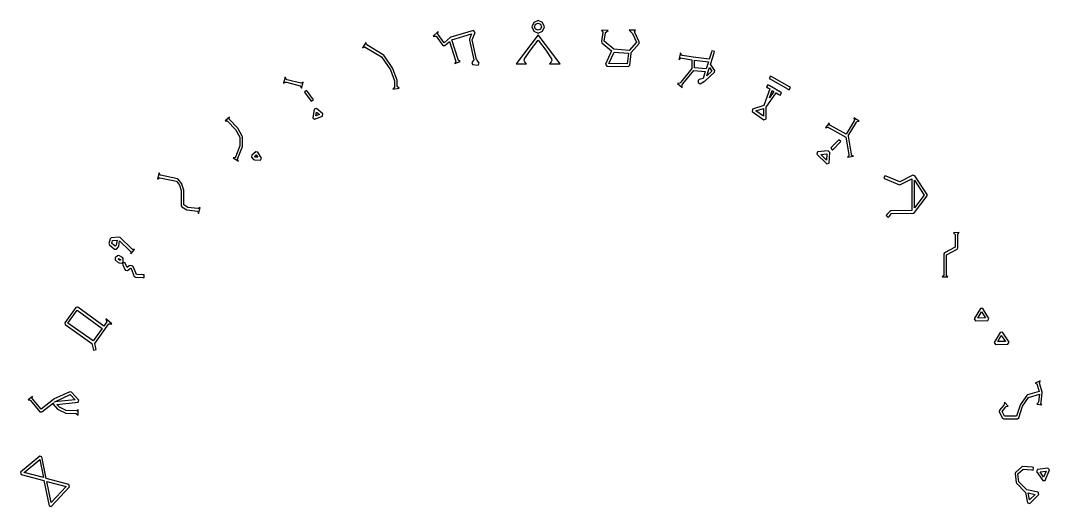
# Model space of a CAD drawing. Extents: x 7 to 124, y 6 to 124.
# Drawn here: x 6.8 to 122.5, y 68.9 to 123.6 of the extents above; entities that cross this region are included whole.
import ezdxf

# ---------------------------------------------------------------- set-up
doc = ezdxf.new("R2010")
doc.units = 0

msp = doc.modelspace()

# ---------------------------------------------------------------- linework, layer by layer
at = {"layer": 'Layer 1'}
for p, q in [((64.506183, 123.360196), (64.301412, 122.866044)), ((64.301412, 122.866044), (64.506183, 122.372151)), ((65.000076, 123.565225), (64.506183, 123.360196)), ((64.604752, 122.866044), (64.720658, 123.145462)), ((64.720658, 122.586626), (64.604752, 122.866044)), ((64.720658, 123.145462), (65.000076, 123.261369)), ((65.494228, 123.360196), (65.000076, 123.565225)), ((65.000076, 123.565225), (65.000076, 123.565225)), ((65.000076, 123.261369), (65.279495, 123.145562)), ((65.000076, 123.261369), (65.000076, 123.261369)), ((65.279495, 123.145562), (65.395402, 122.866044)), ((65.395402, 122.866044), (65.279495, 122.586626)), ((65.699257, 122.866044), (65.494228, 123.360196)), ((65.494228, 122.372151), (65.699257, 122.866044)), ((53.740831, 122.353931), (53.17084, 121.83045)), ((53.17084, 121.83045), (53.496917, 121.820631)), ((53.496917, 121.820631), (53.511387, 121.800995)), ((53.511387, 121.800995), (54.282398, 120.768501)), ((53.71396, 122.037155), (53.740831, 122.353931)), ((53.754782, 121.982379), (53.71396, 122.037155)), ((54.428643, 121.080626), (53.754782, 121.982379)), ((55.106637, 121.667669), (54.428643, 121.080626)), ((55.16348, 121.698675), (55.106637, 121.667669)), ((57.737997, 122.438681), (55.16348, 121.698675)), ((55.28027, 121.416522), (57.516306, 122.058859)), ((57.516306, 122.058859), (57.270326, 121.472849)), ((57.5685, 121.399986), (57.919898, 122.233526)), ((57.919898, 122.233526), (57.737997, 122.438681)), ((57.737997, 122.438681), (57.737997, 122.438681)), ((65.003177, 121.957574), (62.519094, 118.712298)), ((64.506183, 122.372151), (65.000076, 122.16738)), ((65.000076, 122.47072), (64.720658, 122.586626)), ((65.279495, 122.586626), (65.000076, 122.47072)), ((65.000076, 122.16738), (65.494228, 122.372151)), ((67.465555, 118.712298), (65.003177, 121.957574)), ((65.003177, 121.957574), (65.003177, 121.957574)), ((72.121597, 122.474854), (72.298846, 122.256263)), ((72.892092, 122.455734), (72.121597, 122.474854)), ((72.121597, 122.474854), (72.121597, 122.474854)), ((72.295745, 122.23766), (72.12573, 121.220669)), ((72.298846, 122.256263), (72.295745, 122.23766)), ((72.43889, 121.254775), (72.594952, 122.18805)), ((72.594952, 122.18805), (72.600638, 122.222674)), ((72.600638, 122.222674), (72.892092, 122.455734)), ((75.959601, 122.474854), (75.2506, 122.474854)), ((75.2506, 122.474854), (75.580295, 122.157561)), ((75.580295, 122.157561), (75.607168, 122.101234)), ((75.607168, 122.101234), (76.072255, 121.128168)), ((75.85108, 122.29502), (75.959601, 122.474854)), ((75.881051, 122.231975), (75.85108, 122.29502)), ((76.389548, 121.168476), (75.881051, 122.231975)), ((45.616273, 121.090961), (45.230767, 120.505468)), ((45.230767, 120.505468), (45.488632, 120.613988)), ((45.488632, 120.613988), (45.553744, 120.575231)), ((45.553744, 120.575231), (47.389288, 119.48331)), ((45.672084, 120.857901), (45.616273, 121.090961)), ((45.616273, 121.090961), (45.616273, 121.090961)), ((45.709289, 120.83568), (45.672084, 120.857901)), ((47.57429, 119.726188), (45.709289, 120.83568)), ((54.282398, 120.768501), (54.503057, 120.744729)), ((54.503057, 120.744729), (55.02499, 121.195864)), ((55.02499, 121.195864), (55.708667, 119.086435)), ((55.274068, 121.411355), (55.28027, 121.416522)), ((55.99702, 119.179452), (55.274068, 121.411355)), ((57.270326, 121.472849), (57.261541, 121.379832)), ((57.261541, 121.379832), (57.771586, 119.162399)), ((58.074412, 119.198573), (57.5685, 121.399986)), ((64.124679, 120.255871), (64.992842, 121.374148)), ((64.992842, 121.374148), (65.861521, 120.255871)), ((72.12573, 121.220669), (72.176889, 121.080109)), ((72.176889, 121.080109), (73.261061, 120.152518)), ((73.511174, 120.338037), (72.43889, 121.254775)), ((76.072255, 121.128168), (75.251116, 120.197477)), ((75.476427, 119.993872), (76.366294, 121.002595)), ((76.366294, 121.002595), (76.389548, 121.168476)), ((47.389288, 119.48331), (48.376823, 118.017768)), ((47.622349, 119.680713), (47.57429, 119.726188)), ((48.640374, 118.169696), (47.622349, 119.680713)), ((63.424182, 119.070539), (63.470651, 119.277206)), ((63.470651, 119.277206), (64.124679, 120.255871)), ((65.861521, 120.255871), (66.515331, 119.277206)), ((66.515331, 119.277206), (66.561557, 119.070539)), ((73.260545, 120.148384), (72.600119, 118.667857)), ((72.970123, 118.753122), (73.54063, 120.031596)), ((73.261061, 120.152518), (73.260545, 120.148384)), ((75.251116, 120.197477), (73.511174, 120.338037)), ((73.54063, 120.031596), (75.157584, 119.900855)), ((73.54063, 120.031596), (73.54063, 120.031596)), ((75.157584, 119.900855), (75.023223, 118.713849)), ((75.308994, 118.542283), (75.460923, 119.876567)), ((75.460923, 119.876567), (75.467125, 119.87605)), ((75.467125, 119.87605), (75.476427, 119.993872)), ((81.013549, 119.945813), (80.820795, 119.20374)), ((80.820795, 119.20374), (81.055922, 119.37944)), ((81.12982, 119.674512), (81.013549, 119.945813)), ((81.055922, 119.37944), (81.203718, 119.353085)), ((81.25591, 119.652291), (81.12982, 119.674512)), ((81.203718, 119.353085), (82.307524, 119.160332)), ((82.455836, 119.443002), (81.25591, 119.652291)), ((84.250555, 119.22131), (82.455836, 119.443002)), ((84.507905, 120.025395), (84.252622, 119.220794)), ((84.385948, 118.636334), (84.797808, 119.933411)), ((84.553897, 120.169572), (84.507905, 120.025395)), ((84.842766, 120.077588), (84.553897, 120.169572)), ((84.553897, 120.169572), (84.553897, 120.169572)), ((84.797808, 119.933411), (84.842766, 120.077588)), ((48.656392, 118.13714), (48.640374, 118.169696)), ((49.118896, 116.873653), (48.656392, 118.13714)), ((55.733987, 119.007887), (55.621333, 118.731935)), ((55.621333, 118.731935), (56.238349, 118.947426)), ((55.708667, 119.086435), (55.733987, 119.007887)), ((56.026476, 119.089019), (55.99702, 119.179452)), ((56.238349, 118.947426), (56.026476, 119.089019)), ((57.771586, 119.162399), (57.523539, 118.858542)), ((57.523539, 118.858542), (57.625859, 118.612046)), ((57.625859, 118.612046), (58.242874, 118.550034)), ((58.12867, 119.126226), (58.074412, 119.198573)), ((58.131771, 119.123642), (58.12867, 119.126226)), ((58.131255, 119.123125), (58.131771, 119.123642)), ((58.379301, 118.792397), (58.131255, 119.123125)), ((58.242874, 118.550034), (58.379301, 118.792397)), ((62.519094, 118.712298), (63.689048, 118.712815)), ((63.505597, 118.925205), (63.424182, 119.070539)), ((63.689048, 118.712815), (63.505597, 118.925205)), ((66.479571, 118.925205), (66.265113, 118.710748)), ((66.265113, 118.710748), (67.465555, 118.712298)), ((66.561557, 119.070539), (66.479571, 118.925205)), ((72.600119, 118.667857), (72.734996, 118.453916)), ((72.734996, 118.453916), (75.154999, 118.407924)), ((75.023223, 118.713849), (72.970123, 118.753122)), ((75.154999, 118.407924), (75.308994, 118.542283)), ((82.307524, 118.177448), (81.045587, 116.629741)), ((82.307524, 119.160332), (82.307524, 118.177448)), ((82.611382, 119.117441), (84.159605, 118.926755)), ((82.611382, 118.234292), (82.611382, 119.117441)), ((82.611382, 119.117441), (82.611382, 119.117441)), ((83.906391, 118.129389), (82.611382, 118.234292)), ((84.159605, 118.926755), (83.906391, 118.129389)), ((83.981839, 117.364579), (84.272259, 118.2777)), ((84.252622, 119.220794), (84.250555, 119.22131)), ((84.272259, 118.2777), (84.560615, 117.884443)), ((84.272259, 118.2777), (84.272259, 118.2777)), ((84.431424, 118.573289), (84.385948, 118.636334)), ((84.886176, 117.953172), (84.431424, 118.573289)), ((36.523301, 117.200248), (36.338299, 116.521737)), ((36.677812, 116.936698), (36.523301, 117.200248)), ((36.523301, 117.200248), (36.523301, 117.200248)), ((48.376823, 118.017768), (48.825376, 116.791488)), ((81.281233, 116.438021), (82.504929, 117.938186)), ((82.504929, 117.938186), (83.81234, 117.83225)), ((83.130729, 116.957886), (83.017559, 116.825077)), ((83.570495, 117.070023), (83.130729, 116.957886)), ((83.81234, 117.83225), (83.570495, 117.070023)), ((83.768416, 116.764616), (84.864988, 117.750601)), ((84.560615, 117.884443), (83.981839, 117.364579)), ((84.864988, 117.750601), (84.886176, 117.953172)), ((91.152967, 117.309802), (91.003624, 117.045736)), ((91.003624, 117.045736), (91.135396, 116.970288)), ((91.135396, 116.970288), (93.12442, 115.845294)), ((91.285259, 117.234354), (91.152967, 117.309802)), ((91.152967, 117.309802), (91.152967, 117.309802)), ((93.273248, 116.10936), (91.285259, 117.234354)), ((36.338299, 116.521737), (36.581179, 116.647827)), ((36.581179, 116.647827), (36.686596, 116.620956)), ((36.760494, 116.915511), (36.677812, 116.936698)), ((36.686596, 116.620956), (38.2126, 116.235967)), ((38.287014, 116.530522), (36.760494, 116.915511)), ((38.2126, 116.235967), (38.230687, 116.231316)), ((38.230687, 116.231316), (38.372797, 115.982753)), ((38.335073, 116.51812), (38.287014, 116.530522)), ((38.557799, 116.629741), (38.335073, 116.51812)), ((38.372797, 115.982753), (38.557799, 116.629741)), ((48.841912, 116.09334), (48.667761, 115.849944)), ((48.667761, 115.849944), (49.361776, 115.972934)), ((48.825376, 116.791488), (48.840362, 116.154835)), ((48.840362, 116.154835), (48.841912, 116.09334)), ((49.128199, 116.824561), (49.118896, 116.873653)), ((49.143701, 116.16207), (49.128199, 116.824561)), ((49.144217, 116.1476), (49.143701, 116.16207)), ((49.361776, 115.972934), (49.144217, 116.1476)), ((80.957222, 116.521737), (80.698322, 116.507268)), ((80.698322, 116.507268), (81.21922, 116.035979)), ((81.045587, 116.629741), (80.957222, 116.521737)), ((81.192865, 116.329501), (81.281233, 116.438021)), ((81.21922, 116.035979), (81.192865, 116.329501)), ((83.017559, 116.825077), (82.994821, 116.592534)), ((82.994821, 116.592534), (83.221679, 116.446806)), ((83.221679, 116.446806), (83.742061, 116.745496)), ((83.742061, 116.745496), (83.768416, 116.764616)), ((91.067184, 115.87785), (90.413479, 114.003031)), ((90.867197, 116.355339), (90.70855, 116.096441)), ((90.70855, 116.096441), (90.837743, 116.017376)), ((90.837743, 116.017376), (91.067184, 115.87785)), ((90.996387, 116.276791), (90.867197, 116.355339)), ((90.867197, 116.355339), (90.867197, 116.355339)), ((91.706938, 115.843743), (90.996387, 116.276791)), ((91.710555, 115.848911), (91.706938, 115.843743)), ((91.810808, 115.780181), (91.710555, 115.848911)), ((93.12442, 115.845294), (93.25568, 115.770363)), ((93.25568, 115.770363), (93.405024, 116.034429)), ((93.405024, 116.034429), (93.273248, 116.10936)), ((38.943304, 115.701633), (38.700425, 115.520249)), ((38.700425, 115.520249), (38.790859, 115.398293)), ((38.790859, 115.398293), (39.376868, 114.612296)), ((39.034255, 115.579677), (38.943304, 115.701633)), ((38.943304, 115.701633), (38.943304, 115.701633)), ((39.619748, 114.793163), (39.034255, 115.579677)), ((39.467303, 114.490856), (39.710182, 114.671723)), ((39.710182, 114.671723), (39.619748, 114.793163)), ((90.682195, 113.816479), (91.793756, 115.434466)), ((91.036696, 114.869127), (91.332286, 115.716103)), ((91.533821, 115.593113), (91.036696, 114.869127)), ((91.332286, 115.716103), (91.533821, 115.593113)), ((91.332286, 115.716103), (91.332286, 115.716103)), ((91.793756, 115.434466), (92.102262, 115.246365)), ((92.260393, 115.506297), (91.810808, 115.780181)), ((92.102262, 115.246365), (92.231971, 115.167816)), ((92.231971, 115.167816), (92.389583, 115.426715)), ((92.389583, 115.426715), (92.260393, 115.506297)), ((39.376868, 114.612296), (39.467303, 114.490856)), ((39.811467, 113.589103), (39.641967, 112.633091)), ((40.058479, 113.677987), (39.811467, 113.589103)), ((40.76748, 113.076991), (40.058479, 113.677987)), ((40.058479, 113.677987), (40.058479, 113.677987)), ((89.114853, 113.593754), (89.074028, 113.325037)), ((90.413479, 114.003031), (89.114853, 113.593754)), ((89.501909, 113.397901), (90.375755, 113.672819)), ((90.375755, 113.672819), (90.355602, 112.80879)), ((90.375755, 113.672819), (90.375755, 113.672819)), ((90.652742, 112.520953), (90.682195, 113.816479)), ((30.269943, 112.71939), (29.771267, 112.276524)), ((30.238936, 112.490464), (30.269943, 112.71939)), ((30.279761, 112.448089), (30.238936, 112.490464)), ((30.269943, 112.71939), (30.269943, 112.71939)), ((31.17738, 111.506029), (30.279761, 112.448089)), ((39.641967, 112.633091), (39.848157, 112.466176)), ((39.848157, 112.466176), (40.726654, 112.820676)), ((39.988201, 112.849098), (40.064165, 113.275945)), ((40.38094, 113.007744), (39.988201, 112.849098)), ((40.064165, 113.275945), (40.38094, 113.007744)), ((40.064165, 113.275945), (40.064165, 113.275945)), ((40.726654, 112.820676), (40.76748, 113.076991)), ((89.074028, 113.325037), (90.414514, 112.399514)), ((90.355602, 112.80879), (89.501909, 113.397901)), ((90.414514, 112.399514), (90.652742, 112.520953)), ((100.54773, 112.615521), (100.620078, 112.390212)), ((101.132707, 112.261021), (100.54773, 112.615521)), ((100.54773, 112.615521), (100.54773, 112.615521)), ((100.620078, 112.390212), (100.570985, 112.308563)), ((29.771267, 112.276524), (30.00691, 112.294611)), ((30.00691, 112.294611), (30.060136, 112.238283)), ((30.060136, 112.238283), (30.94432, 111.310693)), ((30.94432, 111.310693), (31.414574, 110.453899)), ((31.200119, 111.474507), (31.17738, 111.506029)), ((31.698794, 110.566036), (31.200119, 111.474507)), ((97.757208, 112.076536), (97.356198, 111.521532)), ((97.356198, 111.521532), (97.635251, 111.584061)), ((97.635251, 111.584061), (97.628017, 111.571142)), ((97.628017, 111.571142), (97.760309, 111.497244)), ((97.801131, 111.821772), (97.757208, 112.076536)), ((97.760309, 111.497244), (99.623756, 110.453382)), ((97.909137, 111.761311), (97.801131, 111.821772)), ((99.660449, 110.78101), (97.909137, 111.761311)), ((100.570985, 112.308563), (99.660449, 110.78101)), ((99.900743, 110.590841), (100.831435, 112.1525)), ((100.831435, 112.1525), (100.869675, 112.216063)), ((100.869675, 112.216063), (101.132707, 112.261021)), ((31.414574, 110.453899), (31.424911, 109.467914)), ((31.717397, 110.494723), (31.698794, 110.566036)), ((31.728766, 109.442075), (31.717397, 110.494723)), ((98.743708, 110.054957), (98.034192, 109.330454)), ((98.849129, 110.163477), (98.743708, 110.054957)), ((99.066169, 109.951087), (98.849129, 110.163477)), ((98.849129, 110.163477), (98.849129, 110.163477)), ((99.623756, 110.453382), (99.950868, 108.506218)), ((99.911077, 110.575855), (99.900743, 110.590841)), ((100.250074, 108.556343), (99.911077, 110.575855)), ((31.424911, 109.467914), (30.937086, 108.210628)), ((31.219753, 108.101075), (31.718431, 109.385748)), ((31.718431, 109.385748), (31.728766, 109.442075)), ((97.651271, 108.897923), (96.449279, 108.78992)), ((97.816117, 108.737209), (97.651271, 108.897923)), ((97.651271, 108.897923), (97.651271, 108.897923)), ((98.034192, 109.330454), (97.92774, 109.222451)), ((97.92774, 109.222451), (98.145296, 109.010061)), ((98.145296, 109.010061), (98.251232, 109.118581)), ((98.251232, 109.118581), (98.960232, 109.843084)), ((98.960232, 109.843084), (99.066169, 109.951087)), ((30.925717, 108.180656), (30.668884, 108.133113)), ((30.668884, 108.133113), (31.278149, 107.745541)), ((30.937086, 108.210628), (30.925717, 108.180656)), ((31.177896, 107.993069), (31.219753, 108.101075)), ((31.278149, 107.745541), (31.177896, 107.993069)), ((32.765394, 108.416299), (32.751959, 108.195124)), ((32.751959, 108.195124), (32.985019, 107.951728)), ((33.219114, 108.793537), (32.765394, 108.416299)), ((32.985019, 107.951728), (33.086823, 107.904704)), ((33.084238, 108.286593), (33.283191, 108.451957)), ((33.162785, 108.204426), (33.084238, 108.286593)), ((33.086823, 107.904704), (33.740528, 107.871113)), ((33.456308, 108.18944), (33.162785, 108.204426)), ((33.442872, 108.759947), (33.219114, 108.793537)), ((33.219114, 108.793537), (33.219114, 108.793537)), ((33.283191, 108.451957), (33.456308, 108.18944)), ((33.283191, 108.451957), (33.283191, 108.451957)), ((33.874886, 108.106758), (33.442872, 108.759947)), ((33.740528, 107.871113), (33.874886, 108.106758)), ((96.449279, 108.78992), (96.356262, 108.529988)), ((96.356262, 108.529988), (97.482288, 107.435482)), ((96.804812, 108.517068), (97.501925, 108.579597)), ((97.457483, 107.883), (96.804812, 108.517068)), ((97.501925, 108.579597), (97.457483, 107.883)), ((97.501925, 108.579597), (97.501925, 108.579597)), ((97.739637, 107.534701), (97.816117, 108.737209)), ((99.974122, 108.367206), (99.822712, 108.192025)), ((99.822712, 108.192025), (100.48572, 108.299512)), ((99.950868, 108.506218), (99.974122, 108.367206)), ((100.270228, 108.434386), (100.250074, 108.556343)), ((100.48572, 108.299512), (100.270228, 108.434386)), ((97.482288, 107.435482), (97.739637, 107.534701)), ((22.364494, 106.445881), (22.165022, 105.737396)), ((22.165022, 105.737396), (22.39395, 105.896043)), ((22.483866, 106.186981), (22.364494, 106.445881)), ((22.364494, 106.445881), (22.364494, 106.445881)), ((22.39395, 105.896043), (22.432706, 105.887775)), ((22.432706, 105.887775), (24.294605, 105.48935)), ((22.495751, 106.184399), (22.483866, 106.186981)), ((24.412427, 105.774605), (22.495751, 106.184399)), ((24.294605, 105.48935), (24.631536, 105.046483)), ((24.501311, 105.718277), (24.412427, 105.774605)), ((24.888883, 105.20823), (24.501311, 105.718277)), ((104.01263, 106.108434), (103.898425, 105.827831)), ((103.898425, 105.827831), (104.038985, 105.769953)), ((104.152674, 106.051589), (104.01263, 106.108434)), ((104.038985, 105.769953), (105.672991, 105.107461)), ((105.721569, 105.414936), (104.152674, 106.051589)), ((107.186075, 106.16941), (105.721569, 105.414936)), ((105.799084, 105.113663), (107.042933, 105.753933)), ((107.042933, 105.753933), (107.057919, 102.205835)), ((107.382446, 106.118253), (107.186075, 106.16941)), ((107.186075, 106.16941), (107.186075, 106.16941)), ((107.346791, 105.621125), (108.457315, 103.943711)), ((107.360227, 102.487986), (107.346791, 105.621125)), ((107.346791, 105.621125), (107.346791, 105.621125)), ((108.769441, 104.021224), (107.382446, 106.118253)), ((24.631536, 105.046483), (24.826872, 104.440836)), ((24.826872, 104.440836), (24.826872, 102.745851)), ((24.912655, 105.163272), (24.888883, 105.20823)), ((25.123494, 104.509567), (24.912655, 105.163272)), ((25.130727, 104.463575), (25.123494, 104.509567)), ((25.130727, 102.832151), (25.130727, 104.463575)), ((105.672991, 105.107461), (105.799084, 105.113663)), ((107.345757, 101.966057), (108.764273, 103.846043)), ((108.457315, 103.943711), (107.360227, 102.487986)), ((108.764273, 103.846043), (108.769441, 104.021224)), ((24.826872, 102.745851), (24.900768, 102.616145)), ((24.900768, 102.616145), (25.454738, 102.28335)), ((25.582897, 102.560334), (25.130727, 102.832151)), ((25.454738, 102.28335), (25.51365, 102.263194)), ((25.51365, 102.263194), (26.665518, 102.119533)), ((26.703758, 102.420809), (25.582897, 102.560334)), ((26.665518, 102.119533), (26.688253, 102.116435)), ((26.688253, 102.116435), (26.795224, 101.871487)), ((26.762667, 102.413056), (26.703758, 102.420809)), ((26.95077, 102.546898), (26.762667, 102.413056)), ((26.795224, 101.871487), (26.95077, 102.546898)), ((104.583137, 102.111265), (104.259126, 101.740746)), ((104.693725, 102.162943), (104.583137, 102.111265)), ((107.057919, 102.205835), (104.693725, 102.162943)), ((104.767623, 101.860636), (107.227935, 101.905594)), ((107.227935, 101.905594), (107.345757, 101.966057)), ((104.259126, 101.740746), (104.158876, 101.62706)), ((104.158876, 101.62706), (104.387285, 101.427072)), ((104.387285, 101.427072), (104.487538, 101.541277)), ((104.487538, 101.541277), (104.767623, 101.860636)), ((112.400221, 99.715551), (111.735662, 99.704181)), ((111.735662, 99.704181), (111.915497, 99.524347)), ((112.21832, 99.528483), (112.400221, 99.715551)), ((112.400221, 99.715551), (112.400221, 99.715551)), ((16.829954, 99.000348), (16.697146, 98.479969)), ((16.697146, 98.479969), (16.747272, 98.325455)), ((16.961729, 99.113521), (16.829954, 99.000348)), ((17.825758, 99.202402), (16.961729, 99.113521)), ((17.014956, 98.497537), (17.097638, 98.823099)), ((17.403045, 98.176627), (17.014956, 98.497537)), ((17.097638, 98.823099), (17.611301, 98.875293)), ((17.611301, 98.875293), (17.510532, 98.299619)), ((17.611301, 98.875293), (17.611301, 98.875293)), ((17.801987, 98.206083), (17.902756, 98.781758)), ((17.946681, 99.161061), (17.825758, 99.202402)), ((17.825758, 99.202402), (17.825758, 99.202402)), ((17.902756, 98.781758), (19.053588, 97.669165)), ((19.264428, 97.886208), (17.946681, 99.161061)), ((111.915497, 99.524347), (111.916015, 99.448383)), ((111.916015, 99.448383), (111.92635, 98.089812)), ((112.219354, 99.451484), (112.21832, 99.528483)), ((112.230207, 97.999378), (112.219354, 99.451484)), ((16.747272, 98.325455), (17.323464, 97.849)), ((17.323464, 97.849), (17.534303, 97.866052)), ((17.510532, 98.299619), (17.403045, 98.176627)), ((17.534303, 97.866052), (17.766847, 98.132185)), ((17.766847, 98.132185), (17.801987, 98.206083)), ((19.053588, 97.669165), (19.15384, 97.572016)), ((19.148156, 97.322934), (19.591539, 97.832979)), ((19.15384, 97.572016), (19.148156, 97.322934)), ((19.339875, 97.813344), (19.264428, 97.886208)), ((19.591539, 97.832979), (19.339875, 97.813344)), ((110.723323, 97.457292), (110.642191, 97.322419)), ((110.642191, 97.322419), (110.653044, 94.952022)), ((111.92635, 98.089812), (110.723323, 97.457292)), ((110.946049, 97.231984), (112.149592, 97.864502)), ((112.149592, 97.864502), (112.230207, 97.999378)), ((17.414931, 96.879552), (17.414414, 96.660442)), ((17.414414, 96.660442), (17.735841, 96.350386)), ((17.647474, 97.101243), (17.414931, 96.879552)), ((17.820073, 97.127598), (17.647474, 97.101243)), ((17.735841, 96.350386), (17.835576, 96.307494)), ((17.739458, 96.768964), (17.779766, 96.80772)), ((17.90534, 96.608767), (17.739458, 96.768964)), ((17.779766, 96.80772), (17.99939, 96.698167)), ((17.779766, 96.80772), (17.779766, 96.80772)), ((18.219015, 96.928126), (17.820073, 97.127598)), ((17.820073, 97.127598), (17.820073, 97.127598)), ((17.835576, 96.307494), (18.145635, 96.296641)), ((17.99939, 96.605666), (17.90534, 96.608767)), ((17.99939, 96.698167), (17.99939, 96.605666)), ((18.145635, 96.296641), (18.302731, 96.44857)), ((18.493933, 96.36072), (18.216948, 96.237731)), ((18.216948, 96.237731), (18.278443, 96.098722)), ((18.302731, 96.792218), (18.219015, 96.928126)), ((18.302731, 96.44857), (18.302731, 96.792218)), ((18.555428, 96.222227), (18.493933, 96.36072)), ((18.493933, 96.36072), (18.493933, 96.36072)), ((18.743013, 95.801066), (18.555428, 96.222227)), ((110.956383, 94.952541), (110.946049, 97.231984)), ((18.278443, 96.098722), (18.544576, 95.500825)), ((18.544576, 95.500825), (18.776086, 95.442432)), ((18.988476, 95.992267), (18.743013, 95.801066)), ((18.776086, 95.442432), (19.109916, 95.702364)), ((19.131103, 96.015521), (18.988476, 95.992267)), ((19.109916, 95.702364), (19.219469, 95.664123)), ((19.386384, 95.92664), (19.131103, 96.015521)), ((19.219469, 95.664123), (19.549165, 94.788727)), ((19.478368, 95.836722), (19.386384, 95.92664)), ((19.797211, 94.990781), (19.478368, 95.836722)), ((20.514996, 94.971659), (19.797211, 94.990781)), ((20.666924, 94.967527), (20.514996, 94.971659)), ((20.658139, 94.664703), (20.666924, 94.967527)), ((110.653044, 94.952022), (110.653044, 94.877092)), ((110.956902, 94.866758), (110.956383, 94.952541)), ((19.549165, 94.788727), (19.68714, 94.690024)), ((19.68714, 94.690024), (20.506211, 94.66832)), ((20.506211, 94.66832), (20.658139, 94.664703)), ((110.653044, 94.877092), (110.483544, 94.730849)), ((110.483544, 94.730849), (111.103661, 94.730849)), ((111.103661, 94.730849), (110.956902, 94.866758)), ((12.972831, 91.295919), (11.724846, 89.585432)), ((12.060743, 89.53169), (13.128376, 90.994646)), ((13.18522, 91.32951), (12.972831, 91.295919)), ((13.128376, 90.994646), (15.937503, 88.938961)), ((13.128376, 90.994646), (13.128376, 90.994646)), ((16.116304, 89.184425), (13.18522, 91.32951)), ((13.18522, 91.32951), (13.18522, 91.32951)), ((114.769067, 91.183783), (114.090554, 90.028299)), ((114.490014, 90.108915), (114.904459, 90.815846)), ((115.028998, 91.187916), (114.769067, 91.183783)), ((114.904459, 90.815846), (115.338023, 90.127518)), ((114.904459, 90.815846), (114.904459, 90.815846)), ((115.73748, 90.062407), (115.028998, 91.187916)), ((115.028998, 91.187916), (115.028998, 91.187916)), ((11.724846, 89.585432), (11.759986, 89.371493)), ((11.759986, 89.371493), (14.781503, 87.261031)), ((14.917412, 87.536464), (12.060743, 89.53169)), ((15.094145, 87.263097), (16.686294, 89.452625)), ((16.441348, 89.631425), (16.116304, 89.184425)), ((17.011338, 89.465026), (16.347814, 90.020031)), ((16.347814, 90.020031), (16.461502, 89.65933)), ((16.461502, 89.65933), (16.441348, 89.631425)), ((16.686294, 89.452625), (16.702314, 89.474329)), ((16.702314, 89.474329), (17.011338, 89.465026)), ((114.090554, 90.028299), (114.224915, 89.798855)), ((114.224915, 89.798855), (115.612425, 89.829862)), ((115.338023, 90.127518), (114.490014, 90.108915)), ((115.612425, 89.829862), (115.73748, 90.062407)), ((15.937503, 88.938961), (14.917412, 87.536464)), ((116.989082, 88.50178), (116.325558, 87.376786)), ((116.724499, 87.454298), (117.129126, 88.141595)), ((117.245397, 88.510564), (116.989082, 88.50178)), ((117.129126, 88.141595), (117.590596, 87.463601)), ((117.129126, 88.141595), (117.129126, 88.141595)), ((118.00039, 87.40004), (117.245397, 88.510564)), ((117.245397, 88.510564), (117.245397, 88.510564)), ((14.781503, 87.261031), (14.937049, 86.653315)), ((15.231088, 86.727729), (15.094145, 87.263097)), ((116.325558, 87.376786), (116.458884, 87.147858)), ((116.458884, 87.147858), (117.876366, 87.16336)), ((117.590596, 87.463601), (116.724499, 87.454298)), ((117.876366, 87.16336), (118.00039, 87.40004)), ((14.937049, 86.653315), (14.974773, 86.505522)), ((14.974773, 86.505522), (15.268812, 86.580968)), ((15.268812, 86.580968), (15.231088, 86.727729)), ((121.515415, 83.040104), (120.928371, 82.792057)), ((120.928371, 82.792057), (121.127327, 82.699556)), ((121.127327, 82.699556), (121.1604, 82.595171)), ((121.1604, 82.595171), (121.393976, 81.858265)), ((121.418781, 82.783789), (121.515415, 83.040104)), ((121.449269, 82.687155), (121.418781, 82.783789)), ((121.737625, 81.778683), (121.449269, 82.687155)), ((121.515415, 83.040104), (121.515415, 83.040104)), ((8.1013, 81.296544), (7.591771, 80.897603)), ((8.059959, 81.059348), (8.1013, 81.296544)), ((8.094582, 81.018526), (8.059959, 81.059348)), ((12.312923, 81.822093), (10.474278, 80.968916)), ((10.618972, 80.701232), (12.341345, 81.499633)), ((12.488623, 81.786951), (12.312923, 81.822093)), ((12.312923, 81.822093), (12.312923, 81.822093)), ((12.341345, 81.499633), (12.890148, 80.906903)), ((12.341345, 81.499633), (12.341345, 81.499633)), ((13.319579, 80.889335), (12.488623, 81.786951)), ((119.983728, 81.397829), (119.263358, 80.345183)), ((119.525875, 80.191704), (120.203353, 81.18234)), ((120.064343, 81.457257), (119.983728, 81.397829)), ((121.393976, 81.858265), (120.064343, 81.457257)), ((120.203353, 81.18234), (121.414645, 81.547173)), ((121.414645, 81.547173), (121.298374, 80.689863)), ((121.598615, 80.649557), (121.743308, 81.712537)), ((121.743308, 81.712537), (121.737625, 81.778683)), ((7.591771, 80.897603), (7.81863, 80.874349)), ((7.81863, 80.874349), (7.864105, 80.82112)), ((7.864105, 80.82112), (8.938974, 79.569002)), ((9.074366, 79.877512), (8.094582, 81.018526)), ((10.444823, 80.95083), (9.074366, 79.877512)), ((9.147746, 79.548333), (10.473762, 80.587544)), ((10.473762, 80.587544), (10.406582, 80.405127)), ((10.406582, 80.405127), (10.92748, 79.862526)), ((10.474278, 80.968916), (10.444823, 80.95083)), ((12.890148, 80.906903), (10.576598, 80.66816)), ((10.576598, 80.66816), (10.618972, 80.701232)), ((10.840664, 80.390657), (13.223461, 80.635603)), ((11.126951, 80.092485), (10.840664, 80.390657)), ((11.872641, 79.7292), (11.126951, 80.092485)), ((13.223461, 80.635603), (13.319579, 80.889335)), ((117.422646, 80.325027), (116.924487, 79.737468)), ((117.21956, 79.616545), (117.654156, 80.128659)), ((117.466572, 80.376187), (117.422646, 80.325027)), ((117.47174, 80.647488), (117.466572, 80.376187)), ((117.915122, 80.204623), (117.47174, 80.647488)), ((117.654156, 80.128659), (117.685163, 80.16483)), ((117.685163, 80.16483), (117.915122, 80.204623)), ((119.244239, 80.307459), (118.834961, 79.070327)), ((119.089725, 78.871371), (119.525875, 80.191704)), ((119.263358, 80.345183), (119.244239, 80.307459)), ((121.283388, 80.57876), (121.116474, 80.419597)), ((121.116474, 80.419597), (121.681297, 80.337431)), ((121.298374, 80.689863), (121.283388, 80.57876)), ((121.580528, 80.509513), (121.598615, 80.649557)), ((121.681297, 80.337431), (121.580528, 80.509513)), ((8.938974, 79.569002), (9.147746, 79.548333)), ((10.92748, 79.862526), (10.970371, 79.831003)), ((10.970371, 79.831003), (11.767738, 79.442913)), ((11.767738, 79.442913), (11.827682, 79.427411)), ((11.827682, 79.427411), (13.029158, 79.372116)), ((13.048795, 79.675457), (11.872641, 79.7292)), ((13.029158, 79.372116), (13.21881, 79.169027)), ((13.080317, 79.673907), (13.048795, 79.675457)), ((13.240514, 79.83462), (13.080317, 79.673907)), ((13.21881, 79.169027), (13.240514, 79.83462)), ((116.924487, 79.737468), (116.903817, 79.573138)), ((116.903817, 79.573138), (117.2578, 78.842434)), ((117.489826, 79.060508), (117.21956, 79.616545)), ((117.2578, 78.842434), (117.395775, 78.756135)), ((117.395775, 78.756135), (118.946583, 78.76802)), ((118.834961, 79.070327), (117.489826, 79.060508)), ((118.946583, 78.76802), (119.089725, 78.871371)), ((8.913652, 74.583785), (6.756164, 72.780279)), ((7.174743, 72.735321), (8.912619, 74.187942)), ((8.912619, 74.187942), (9.320345, 72.161713)), ((8.912619, 74.187942), (8.912619, 74.187942)), ((9.160148, 74.498002), (8.913652, 74.583785)), ((8.913652, 74.583785), (8.913652, 74.583785)), ((9.647456, 72.073863), (9.160148, 74.498002)), ((119.446809, 73.390061), (118.737293, 72.742555)), ((118.99981, 72.570988), (119.600807, 73.119792)), ((119.564633, 73.428817), (119.446809, 73.390061)), ((120.597126, 73.320814), (119.564633, 73.428817)), ((119.564633, 73.428817), (119.564633, 73.428817)), ((119.600807, 73.119792), (120.565604, 73.019541)), ((120.565604, 73.019541), (120.716498, 73.003521)), ((120.748021, 73.305828), (120.597126, 73.320814)), ((120.716498, 73.003521), (120.748021, 73.305828)), ((121.206908, 73.073283), (121.103554, 72.838156)), ((122.378926, 73.243299), (121.206908, 73.073283)), ((122.063702, 71.849587), (122.541192, 73.036594)), ((122.541192, 73.036594), (122.378926, 73.243299)), ((122.378926, 73.243299), (122.378926, 73.243299)), ((6.756164, 72.780279), (6.814042, 72.517762)), ((6.814042, 72.517762), (9.387008, 71.829434)), ((9.320345, 72.161713), (7.174743, 72.735321)), ((9.387008, 71.829434), (9.956481, 68.997052)), ((12.195101, 71.392769), (9.647456, 72.073863)), ((118.737293, 72.742555), (118.689234, 72.611814)), ((118.689234, 72.611814), (118.812741, 71.610327)), ((119.106781, 71.698693), (118.99981, 72.570988)), ((121.103554, 72.838156), (121.797053, 71.821166)), ((121.491128, 72.808184), (122.16137, 72.905337)), ((121.888003, 72.226308), (121.491128, 72.808184)), ((121.797053, 71.821166), (122.063702, 71.849587)), ((122.16137, 72.905337), (121.888003, 72.226308)), ((122.16137, 72.905337), (122.16137, 72.905337)), ((9.714119, 71.741584), (11.874191, 71.163843)), ((10.195743, 69.347418), (9.714119, 71.741584)), ((9.714119, 71.741584), (9.714119, 71.741584)), ((11.874191, 71.163843), (10.195743, 69.347418)), ((10.21693, 68.923672), (12.266931, 71.143172)), ((12.266931, 71.143172), (12.195101, 71.392769)), ((118.812741, 71.610327), (118.854083, 71.52351)), ((118.854083, 71.52351), (119.810095, 70.537009)), ((119.996131, 70.78092), (119.106781, 71.698693)), ((121.260134, 70.513752), (119.996131, 70.78092)), ((119.810095, 70.537009), (119.819398, 70.531839)), ((119.819398, 70.531839), (119.832317, 70.471379)), ((119.832317, 70.471379), (120.079329, 69.330881)), ((120.150127, 70.438307), (120.924238, 70.274493)), ((120.316523, 69.666777), (120.150127, 70.438307)), ((120.150127, 70.438307), (120.150127, 70.438307)), ((120.924238, 70.274493), (120.316523, 69.666777)), ((120.33461, 69.255951), (121.336099, 70.257438)), ((121.336099, 70.257438), (121.260134, 70.513752)), ((9.956481, 68.997052), (10.21693, 68.923672)), ((120.079329, 69.330881), (120.33461, 69.255951))]:
    msp.add_line(p, q, dxfattribs=at)

doc.saveas('drawing.dxf')
